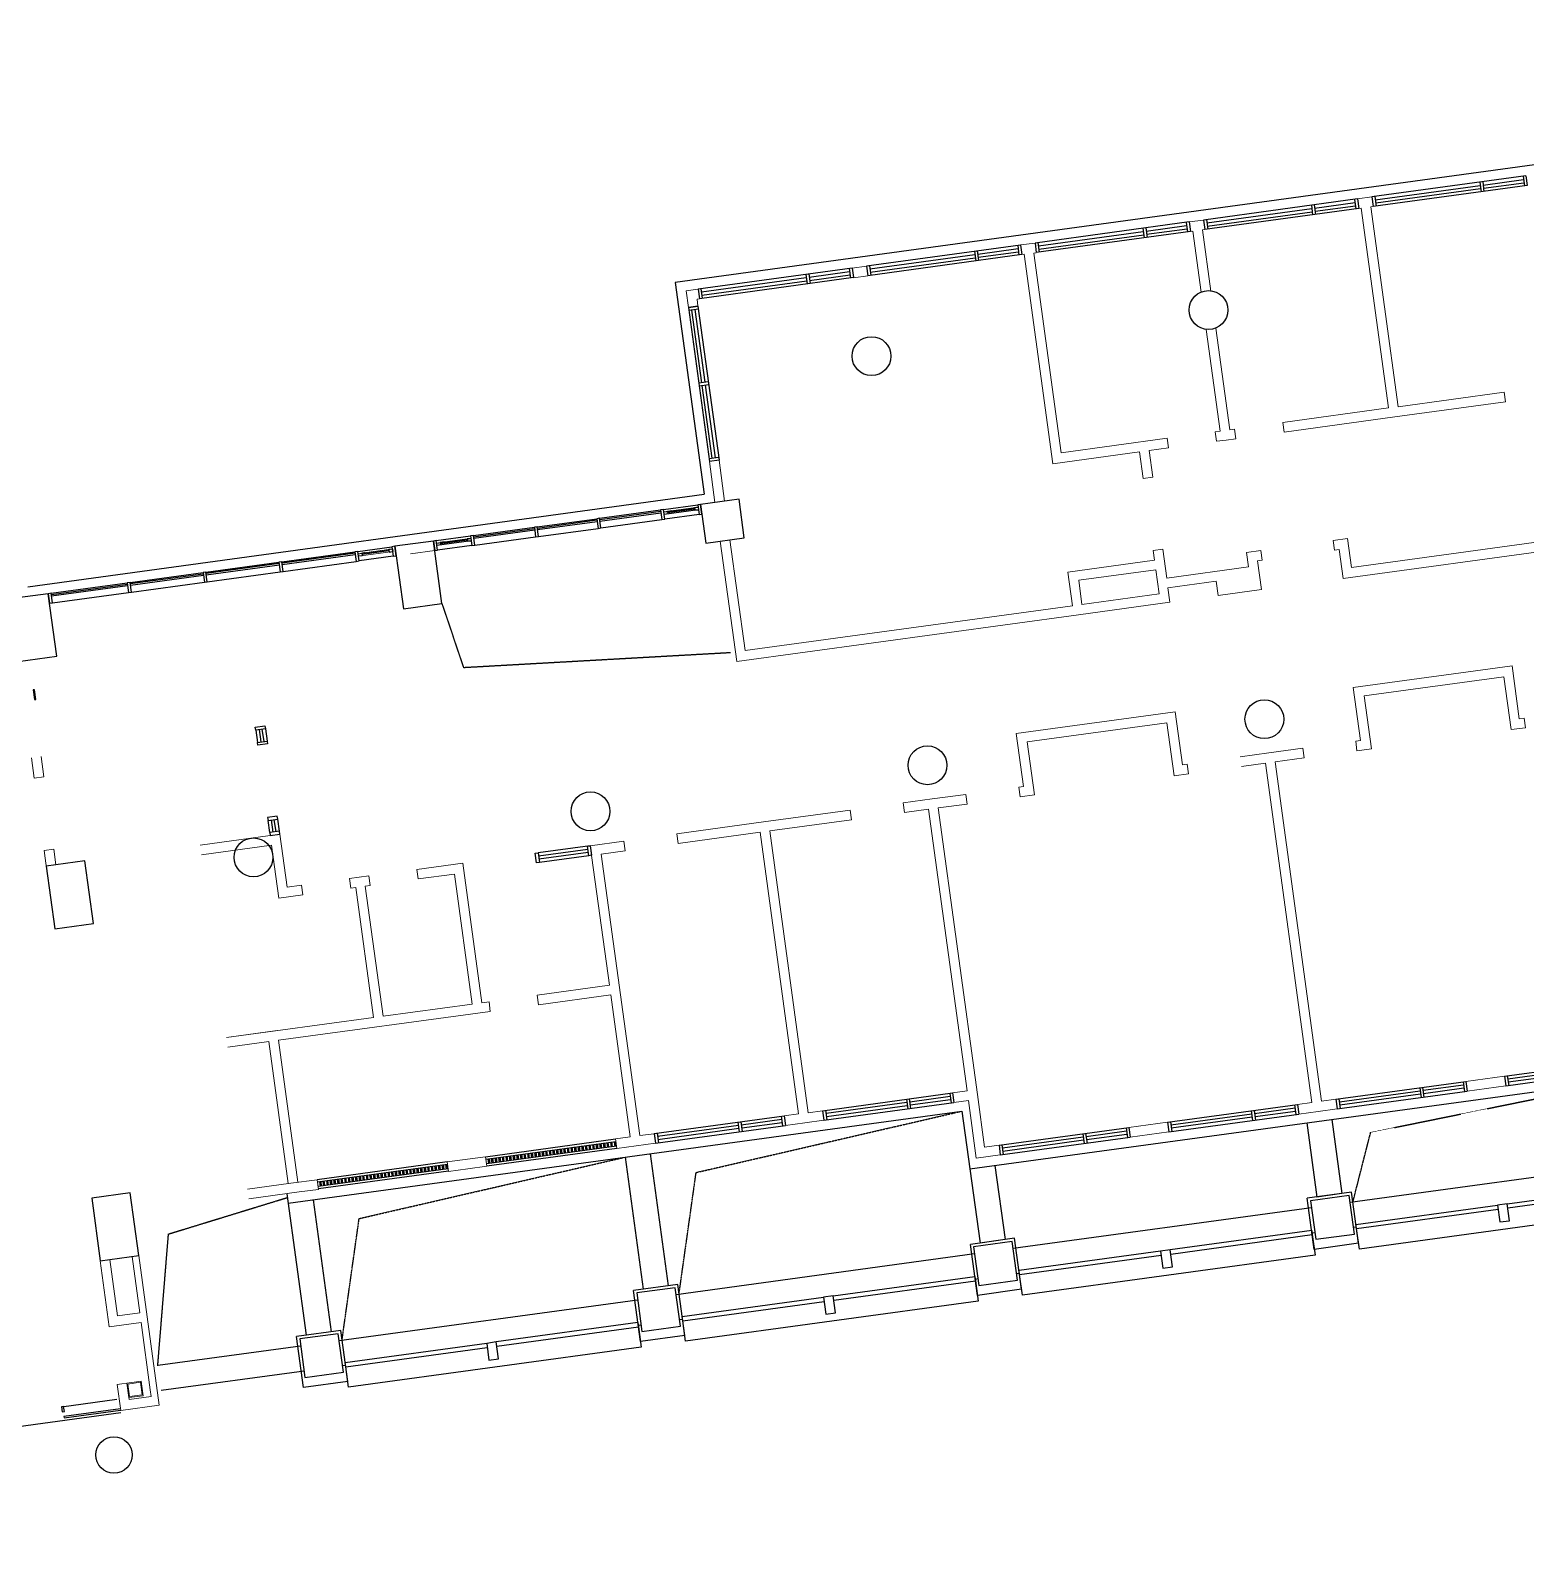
# Model space of a CAD drawing. Header units: millimetres. Extents: x 11680834 to 11851556, y -6213014 to -6078394.
# Drawn here: x 11701021 to 11731801, y -6111495 to -6080344 of the extents above; entities that cross this region are included whole.
import ezdxf

# ---------------------------------------------------------------- set-up
doc = ezdxf.new("R2010")
doc.units = ezdxf.units.MM
doc.linetypes.add('DASH', pattern=[0.35, 0.25, -0.1])
doc.linetypes.add('E2-RV-4F$0$Dash 1_16_', pattern=[3.175, 1.5875, -1.5875])
for name, color, linetype in [('A—墙体', 7, 'Continuous'), ('A—门窗', 135, 'Continuous'), ('I—平面—装饰面层线', 192, 'Continuous')]:
    doc.layers.add(name, color=color, linetype=linetype)
doc.layers.add('E2-RI-4F$0$A-WALL', color=7, linetype='Continuous', lineweight=5)
doc.layers.get('I—平面—装饰面层线').off()

# ---------------------------------------------------------------- blocks, each defined once
blk = doc.blocks.new('E2-RV-4F$0$MRY_Curtain Wall-casement - Curtain Wall Casement-V36-E2 号楼一层平面图 1ST FLOOR PLAN')
at = {"layer": 'A—门窗'}
for p, q in [((-278.8, 25.4), (-355, 25.4)), ((-355, 25.4), (-355, -25.4)), ((-355, -25.4), (-355, 25.4)), ((-278.8, -25.4), (-278.8, 25.4)), ((278.8, -25.4), (278.8, 25.4)), ((278.8, 25.4), (355, 25.4)), ((355, 25.4), (355, -25.4)), ((355, 25.4), (355, -25.4)), ((-355, -25.4), (-278.8, -25.4)), ((-278.8, 0), (278.8, 0)), ((355, -25.4), (278.8, -25.4))]:
    blk.add_line(p, q, dxfattribs=at)
at = {"layer": 'A—门窗', "lineweight": 9}
for p, q in [((-355, 25.4), (355, 25.4)), ((355, -25.4), (-355, -25.4))]:
    blk.add_line(p, q, dxfattribs=at)
at = {"layer": 'A—门窗', "linetype": 'E2-RV-4F$0$Dash 1_16_'}
for p, q in [((278.8, -25.4), (-278.8, -25.4)), ((191.8, -25.4), (278.8, -25.4))]:
    blk.add_line(p, q, dxfattribs=at)
blk = doc.blocks.new('E2-RI-4F$0$300x300')
at = {"layer": 'E2-RI-4F$0$A-WALL'}
for points in [[(11683019, -6095449), (11683319, -6095449), (11683319, -6095749), (11683019, -6095749)], [(11683039, -6095469), (11683299, -6095469), (11683299, -6095729), (11683039, -6095729)]]:
    blk.add_lwpolyline(points, close=True, dxfattribs=at)
blk = doc.blocks.new('E2-RI-4F$0$窗2727')
at = {"layer": 'A—门窗'}
for p, q in [((11707367, -6105027), (11710042, -6104662)), ((11707394, -6105225), (11710069, -6104860)), ((11709100, -6104858), (11707436, -6105085)), ((11709109, -6104924), (11707445, -6105151)), ((11709091, -6104792), (11709118, -6104990)), ((11709150, -6104784), (11709178, -6104982)), ((11709992, -6104736), (11709160, -6104850)), ((11710001, -6104802), (11709169, -6104916)), ((11709983, -6104670), (11710010, -6104868)), ((11710042, -6104662), (11710069, -6104860)), ((11707367, -6105027), (11707394, -6105225)), ((11707426, -6105019), (11707454, -6105217))]:
    blk.add_line(p, q, dxfattribs=at)
blk = doc.blocks.new('E2-RI-4F$0$rexz')
at = {"layer": 'A—门窗', "lineweight": 13}
for p, q in [((-10817373, 7616307), (-10817373, 7616107)), ((-10814173, 7616107), (-10814173, 7616307))]:
    blk.add_line(p, q, dxfattribs=at)
at = {"layer": 'A—门窗'}
for p, q in [((-10817373, 7616307), (-10814173, 7616307)), ((-10817373, 7616107), (-10817373, 7616307)), ((-10817373, 7616107), (-10814173, 7616107)), ((-10817313, 7616107), (-10817313, 7616307)), ((-10816473, 7616240), (-10817313, 7616240)), ((-10816473, 7616174), (-10817313, 7616174)), ((-10816473, 7616107), (-10816473, 7616307)), ((-10816413, 7616107), (-10816413, 7616307)), ((-10814233, 7616240), (-10816413, 7616240)), ((-10814233, 7616174), (-10816413, 7616174)), ((-10814233, 7616107), (-10814233, 7616307)), ((-10814173, 7616107), (-10814173, 7616307))]:
    blk.add_line(p, q, dxfattribs=at)
blk = doc.blocks.new('E2-RI-4F$0$RECTANGULAR_MULLION_-_6002')
at = {"layer": 'A—门窗'}
for p, q in [((63913, 129155), (63913, 129240)), ((63913, 129240), (66853, 129240)), ((63913, 128731), (63913, 129155)), ((63913, 129155), (66853, 129155)), ((67053, 129240), (69993, 129240)), ((67053, 129155), (69993, 129155)), ((69993, 129240), (69993, 129155)), ((69993, 129155), (69993, 128731)), ((69993, 128731), (63913, 128731))]:
    blk.add_line(p, q, dxfattribs=at)
blk = doc.blocks.new('E-COLS-F4')
at = {"layer": 'A—墙体'}
for points in [[(11715610, -6089997), (11714817, -6090106), (11714925, -6090898), (11715718, -6090790)], [(11708526, -6090966), (11708702, -6092254), (11709494, -6092145), (11709318, -6090857)], [(11700599, -6092049), (11700775, -6093337), (11701568, -6093229), (11701392, -6091941)], [(11701351, -6097548), (11701527, -6098836), (11702320, -6098727), (11702144, -6097439)], [(11702285, -6104384), (11702461, -6105672), (11703254, -6105564), (11703078, -6104276)], [(11728166, -6104329), (11727374, -6104437), (11727482, -6105230), (11728275, -6105121)], [(11721231, -6105277), (11720438, -6105385), (11720546, -6106178), (11721339, -6106069)], [(11714295, -6106225), (11713503, -6106333), (11713611, -6107126), (11714404, -6107017)], [(11707360, -6107173), (11706567, -6107281), (11706675, -6108074), (11707468, -6107965)]]:
    blk.add_lwpolyline(points, close=True, dxfattribs=at)
for centre, radius in [((11725271, -6086103), 400), ((11718336, -6087051), 400), ((11726422, -6094525), 400), ((11719487, -6095473), 400), ((11712551, -6096421), 400), ((11705616, -6097369), 400), ((11702744, -6109667), 375)]:
    blk.add_circle(centre, radius, dxfattribs=at)

msp = doc.modelspace()

# ---------------------------------------------------------------- hatches: boundary and pattern name
at = {"layer": 'A—门窗'}
h = msp.add_hatch(dxfattribs=at)
h.set_pattern_fill('ANSI32', color=256, scale=200, angle=45, style=0)
h.set_pattern_definition([(277.7833396, (-45041.05, -6157.545), (74.30904464, 10.15706082), []), (277.7833396, (-45062.435, -6185.7), (74.30904464, 10.15706082), [])])
h.paths.add_polyline_path([(11710514, -6103664), (11713090, -6103312), (11713076, -6103213), (11710500, -6103565)])
h = msp.add_hatch(dxfattribs=at)
h.set_pattern_fill('ANSI32', color=256, scale=200, angle=45, style=0)
h.set_pattern_definition([(277.7833396, (-48509.774, -6624.45), (74.30904464, 10.15706082), []), (277.7833396, (-48531.16, -6652.61), (74.30904464, 10.15706082), [])])
h.paths.add_polyline_path([(11707045, -6104131), (11709621, -6103779), (11709607, -6103680), (11707031, -6104032)])

# ---------------------------------------------------------------- linework, layer by layer
for p, q in [((11752260, -6080344), (11714293, -6085535)), ((11714293, -6085535), (11714889, -6089894)), ((11714764, -6086025), (11714566, -6086052)), ((11714764, -6086025), (11714566, -6086052)), ((11714566, -6086052), (11714764, -6086025)), ((11714566, -6086052), (11714999, -6089223)), ((11714772, -6086085), (11714574, -6086112)), ((11714845, -6087599), (11714640, -6086103)), ((11714911, -6087590), (11714706, -6086094)), ((11714764, -6086025), (11715197, -6089196)), ((11714977, -6087581), (11714779, -6087608)), ((11714985, -6087640), (11714787, -6087667)), ((11715057, -6089154), (11714853, -6087658)), ((11715123, -6089145), (11714919, -6087649)), ((11715189, -6089136), (11714991, -6089163)), ((11715197, -6089196), (11714999, -6089223)), ((11715197, -6089196), (11714999, -6089223)), ((11715197, -6089196), (11714999, -6089223)), ((11700969, -6091797), (11714889, -6089894)), ((11712740, -6090390), (11713995, -6090218)), ((11713999, -6090248), (11712744, -6090420)), ((11712747, -6090445), (11714002, -6090274)), ((11714054, -6090210), (11714758, -6090114)), ((11714061, -6090259), (11714765, -6090163)), ((11714061, -6090259), (11714137, -6090249)), ((11714771, -6090213), (11714068, -6090309)), ((11714143, -6090299), (11714068, -6090309)), ((11714137, -6090249), (11714689, -6090173)), ((11714223, -6090237), (11714137, -6090249)), ((11714137, -6090249), (11714143, -6090299)), ((11714692, -6090198), (11714140, -6090274)), ((11714765, -6090163), (11714689, -6090173)), ((11714689, -6090173), (11714696, -6090224)), ((11714696, -6090224), (11714771, -6090213)), ((11714817, -6090106), (11714758, -6090114)), ((11714758, -6090114), (11714785, -6090312)), ((11714785, -6090312), (11714844, -6090304)), ((11714844, -6090304), (11714817, -6090106)), ((11710141, -6090745), (11711396, -6090573)), ((11711400, -6090604), (11710145, -6090775)), ((11711455, -6090565), (11712680, -6090398)), ((11712685, -6090428), (11711459, -6090596)), ((11711463, -6090621), (11712688, -6090453)), ((11711482, -6090763), (11712708, -6090596)), ((11712767, -6090588), (11714022, -6090416)), ((11714785, -6090312), (11714081, -6090408)), ((11709378, -6090849), (11710081, -6090753)), ((11709385, -6090898), (11710088, -6090802)), ((11709385, -6090898), (11709460, -6090888)), ((11710095, -6090853), (11709391, -6090949)), ((11709460, -6090888), (11710013, -6090812)), ((11709546, -6090876), (11709460, -6090888)), ((11709460, -6090888), (11709467, -6090938)), ((11710016, -6090838), (11709464, -6090913)), ((11710088, -6090802), (11710013, -6090812)), ((11710013, -6090812), (11710019, -6090863)), ((11710019, -6090863), (11710095, -6090853)), ((11710148, -6090800), (11711403, -6090629)), ((11710168, -6090943), (11711423, -6090772)), ((11706200, -6091284), (11707703, -6091078)), ((11706200, -6091284), (11707703, -6091078)), ((11707707, -6091108), (11706204, -6091314)), ((11706207, -6091339), (11707711, -6091133)), ((11707763, -6091070), (11708466, -6090974)), ((11708493, -6091172), (11707790, -6091268)), ((11708526, -6090966), (11708466, -6090974)), ((11708466, -6090974), (11708493, -6091172)), ((11708493, -6091172), (11708553, -6091164)), ((11708553, -6091164), (11708526, -6090966)), ((11709467, -6090938), (11709391, -6090949)), ((11710108, -6090951), (11709405, -6091047)), ((11703074, -6091711), (11704577, -6091505)), ((11703074, -6091711), (11704577, -6091505)), ((11704582, -6091536), (11703078, -6091741)), ((11704637, -6091497), (11706140, -6091292)), ((11704637, -6091497), (11706140, -6091292)), ((11706144, -6091322), (11704641, -6091527)), ((11704644, -6091553), (11706148, -6091347)), ((11704664, -6091695), (11706167, -6091490)), ((11704664, -6091695), (11706167, -6091490)), ((11706227, -6091482), (11707730, -6091276)), ((11706227, -6091482), (11707730, -6091276)), ((11701451, -6091933), (11703014, -6091719)), ((11701451, -6091933), (11703014, -6091719)), ((11703019, -6091749), (11701456, -6091963)), ((11701459, -6091988), (11703022, -6091774)), ((11703081, -6091766), (11704585, -6091561)), ((11703101, -6091909), (11704604, -6091703)), ((11703101, -6091909), (11704604, -6091703)), ((11701479, -6092131), (11703041, -6091917)), ((11701479, -6092131), (11703041, -6091917)), ((11705662, -6094749), (11705696, -6095001)), ((11705731, -6094739), (11705765, -6094992)), ((11705790, -6094731), (11705825, -6094984)), ((11705860, -6094722), (11705894, -6094974)), ((11705950, -6096859), (11705915, -6096606)), ((11706019, -6096849), (11705985, -6096597)), ((11706079, -6096841), (11706044, -6096589)), ((11706148, -6096832), (11706114, -6096579)), ((11712547, -6097128), (11711472, -6097275)), ((11712497, -6097205), (11711481, -6097344)), ((11712505, -6097265), (11711489, -6097403)), ((11712515, -6097334), (11711499, -6097473)), ((11720360, -6103781), (11755553, -6098970)), ((11706327, -6104488), (11720198, -6102594)), ((11720198, -6102594), (11720360, -6103781)), ((11727811, -6102762), (11728019, -6104288)), ((11727296, -6102833), (11727504, -6104359)), ((11710394, -6103529), (11713069, -6103164)), ((11710401, -6103579), (11713076, -6103213)), ((11713090, -6103312), (11710415, -6103678)), ((11713096, -6103362), (11710421, -6103727)), ((11706926, -6103996), (11709601, -6103630)), ((11706932, -6104046), (11709607, -6103680)), ((11713262, -6103541), (11713633, -6106255)), ((11713778, -6103471), (11714148, -6106184)), ((11709621, -6103779), (11706946, -6104145)), ((11709628, -6103829), (11706953, -6104194)), ((11720360, -6103781), (11720569, -6105307)), ((11720875, -6103710), (11721084, -6105236)), ((11706300, -6104291), (11706698, -6107203)), ((11728218, -6104261), (11727306, -6104386)), ((11728218, -6104261), (11727306, -6104386)), ((11728019, -6104288), (11727504, -6104359)), ((11728361, -6105311), (11728218, -6104261)), ((11706842, -6104418), (11707213, -6107132)), ((11727450, -6105436), (11727306, -6104386)), ((11731419, -6104499), (11731221, -6104527)), ((11731221, -6104527), (11731269, -6104873)), ((11731467, -6104846), (11731419, -6104499)), ((11731269, -6104873), (11731467, -6104846)), ((11721282, -6105209), (11720371, -6105334)), ((11721282, -6105209), (11720371, -6105334)), ((11721084, -6105236), (11720569, -6105307)), ((11721426, -6106259), (11721282, -6105209)), ((11727397, -6105049), (11724484, -6105447)), ((11724495, -6105532), (11727408, -6105133)), ((11727397, -6105049), (11727408, -6105133)), ((11727408, -6105133), (11727466, -6105554)), ((11720514, -6106384), (11720371, -6105334)), ((11724286, -6105475), (11721373, -6105873)), ((11721384, -6105957), (11724297, -6105559)), ((11727466, -6105554), (11721442, -6106377)), ((11724484, -6105447), (11724286, -6105475)), ((11724286, -6105475), (11724333, -6105821)), ((11724531, -6105794), (11724484, -6105447)), ((11728361, -6105311), (11727450, -6105436)), ((11721384, -6105957), (11721373, -6105873)), ((11724333, -6105821), (11724531, -6105794)), ((11714347, -6106157), (11713435, -6106282)), ((11714347, -6106157), (11713435, -6106282)), ((11714148, -6106184), (11713633, -6106255)), ((11714490, -6107207), (11714347, -6106157)), ((11717548, -6106395), (11720461, -6105997)), ((11717560, -6106480), (11720473, -6106081)), ((11720461, -6105997), (11720473, -6106081)), ((11720473, -6106081), (11720530, -6106502)), ((11721442, -6106377), (11721384, -6105957)), ((11713579, -6107332), (11713435, -6106282)), ((11714437, -6106821), (11717350, -6106423)), ((11714449, -6106905), (11717362, -6106507)), ((11720530, -6106502), (11714506, -6107325)), ((11717548, -6106395), (11717350, -6106423)), ((11717350, -6106423), (11717398, -6106769)), ((11717596, -6106742), (11717548, -6106395)), ((11721426, -6106259), (11720514, -6106384)), ((11717398, -6106769), (11717596, -6106742)), ((11707411, -6107105), (11706500, -6107230)), ((11707555, -6108155), (11707411, -6107105)), ((11713526, -6106945), (11710613, -6107343)), ((11710624, -6107428), (11713537, -6107029)), ((11713526, -6106945), (11713537, -6107029)), ((11713537, -6107029), (11713595, -6107450)), ((11714449, -6106905), (11714437, -6106821)), ((11714506, -6107325), (11714449, -6106905)), ((11706643, -6108280), (11706500, -6107230)), ((11710415, -6107371), (11707502, -6107769)), ((11710613, -6107343), (11710415, -6107371)), ((11710415, -6107371), (11710462, -6107717)), ((11710660, -6107690), (11710613, -6107343)), ((11714490, -6107207), (11713579, -6107332)), ((11707513, -6107853), (11710426, -6107455)), ((11713595, -6107450), (11707571, -6108273)), ((11710462, -6107717), (11710660, -6107690)), ((11707513, -6107853), (11707502, -6107769)), ((11707571, -6108273), (11707513, -6107853)), ((11707555, -6108155), (11706643, -6108280)), ((11702878, -6108719), (11701714, -6108878)), ((11701714, -6108878), (11701717, -6108903)), ((11701717, -6108903), (11702881, -6108744))]:
    msp.add_line(p, q, dxfattribs=at)
at = {"layer": 'A—门窗', "extrusion": (0, 0, -1)}
for p, q in [((11714054, -6090210), (11713995, -6090218)), ((11713995, -6090218), (11714022, -6090416)), ((11714081, -6090408), (11714054, -6090210)), ((11711455, -6090565), (11711396, -6090573)), ((11711396, -6090573), (11711423, -6090772)), ((11711482, -6090763), (11711455, -6090565)), ((11712740, -6090390), (11712680, -6090398)), ((11712680, -6090398), (11712708, -6090596)), ((11712708, -6090596), (11712767, -6090588)), ((11712767, -6090588), (11712740, -6090390)), ((11714022, -6090416), (11714081, -6090408)), ((11709378, -6090849), (11709318, -6090857)), ((11709318, -6090857), (11709345, -6091055)), ((11709405, -6091047), (11709378, -6090849)), ((11710141, -6090745), (11710081, -6090753)), ((11710081, -6090753), (11710108, -6090951)), ((11710168, -6090943), (11710141, -6090745)), ((11711423, -6090772), (11711482, -6090763)), ((11707763, -6091070), (11707703, -6091078)), ((11707703, -6091078), (11707730, -6091276)), ((11707790, -6091268), (11707763, -6091070)), ((11709345, -6091055), (11709405, -6091047)), ((11710108, -6090951), (11710168, -6090943)), ((11704637, -6091497), (11704577, -6091505)), ((11704577, -6091505), (11704604, -6091703)), ((11704664, -6091695), (11704637, -6091497)), ((11706200, -6091284), (11706140, -6091292)), ((11706200, -6091284), (11706140, -6091292)), ((11706140, -6091292), (11706167, -6091490)), ((11706140, -6091292), (11706167, -6091490)), ((11706167, -6091490), (11706227, -6091482)), ((11706167, -6091490), (11706227, -6091482)), ((11706227, -6091482), (11706200, -6091284)), ((11706227, -6091482), (11706200, -6091284)), ((11707730, -6091276), (11707790, -6091268)), ((11703074, -6091711), (11703014, -6091719)), ((11703014, -6091719), (11703041, -6091917)), ((11703101, -6091909), (11703074, -6091711)), ((11704604, -6091703), (11704664, -6091695)), ((11701451, -6091933), (11701392, -6091941)), ((11701392, -6091941), (11701419, -6092139)), ((11701419, -6092139), (11701479, -6092131)), ((11701479, -6092131), (11701451, -6091933)), ((11703041, -6091917), (11703101, -6091909)), ((11701107, -6093919), (11701082, -6093922)), ((11701082, -6093922), (11701109, -6094120)), ((11701134, -6094117), (11701107, -6093919)), ((11701109, -6094120), (11701134, -6094117)), ((11701708, -6108672), (11701664, -6108678)), ((11701664, -6108678), (11701678, -6108782)), ((11701722, -6108776), (11701708, -6108672)), ((11701678, -6108782), (11701722, -6108776))]:
    msp.add_line(p, q, dxfattribs=at)
at = {"layer": 'A—门窗', "color": 8, "linetype": 'DASH'}
for points in [[(11709494, -6092145), (11709936, -6093459), (11715435, -6093150)], [(11728245, -6104459), (11728610, -6103028), (11734231, -6101885)], [(11714374, -6106355), (11714726, -6103854), (11720158, -6102600)], [(11707438, -6107303), (11707790, -6104802), (11713223, -6103548)], [(11703645, -6107831), (11703866, -6105120), (11706310, -6104370)]]:
    msp.add_lwpolyline(points, dxfattribs=at)
at = {"layer": 'A—门窗'}
for points in [[(11705852, -6094662), (11705860, -6094722), (11705662, -6094749), (11705653, -6094689)], [(11705894, -6094974), (11705902, -6095034), (11705704, -6095061), (11705696, -6095001)], [(11706114, -6096579), (11706105, -6096520), (11705907, -6096547), (11705915, -6096606)], [(11706156, -6096891), (11706148, -6096832), (11705950, -6096859), (11705958, -6096918)], [(11712488, -6097136), (11712547, -6097128), (11712574, -6097326), (11712515, -6097334)], [(11711412, -6097283), (11711472, -6097275), (11711499, -6097473), (11711439, -6097481)]]:
    msp.add_lwpolyline(points, close=True, dxfattribs=at)
for points in [[(11680834, -6094750), (11683122, -6111495), (11702888, -6108794)], [(11710442, -6103573), (11710455, -6103672)], [(11710467, -6103570), (11710480, -6103669)], [(11728185, -6104467), (11734328, -6103628)], [(11706973, -6104040), (11706987, -6104139)], [(11706998, -6104037), (11707011, -6104136)], [(11721250, -6105415), (11727393, -6104576)], [(11727404, -6105099), (11727463, -6105091)], [(11728256, -6104983), (11728315, -6104975)], [(11714314, -6106363), (11720457, -6105524)], [(11720468, -6106047), (11720528, -6106039)], [(11721320, -6105931), (11721380, -6105923)], [(11707379, -6107311), (11713522, -6106472)], [(11713533, -6106995), (11713592, -6106987)], [(11714385, -6106879), (11714444, -6106871)], [(11703643, -6107822), (11706586, -6107420)], [(11703714, -6108337), (11706656, -6107935)], [(11703714, -6108337), (11706656, -6107935)], [(11707449, -6107827), (11707509, -6107819)]]:
    msp.add_lwpolyline(points, dxfattribs=at)
at = {"layer": 'A—门窗', "elevation": 0}
msp.add_lwpolyline([(11701664, -6108678), (11702801, -6108522)], dxfattribs=at)
at = {"layer": 'E2-RI-4F$0$A-WALL'}
for p, q in [((11728339, -6083816), (11728636, -6083776)), ((11728366, -6084015), (11728417, -6084008)), ((11728417, -6084008), (11728979, -6088119)), ((11728615, -6083981), (11728663, -6083974)), ((11728615, -6083981), (11729177, -6088092)), ((11724871, -6084290), (11725169, -6084250)), ((11724898, -6084489), (11724949, -6084482)), ((11724949, -6084482), (11725120, -6085733)), ((11725147, -6084455), (11725196, -6084448)), ((11725147, -6084455), (11725319, -6085711)), ((11721404, -6084764), (11721701, -6084724)), ((11721431, -6084963), (11721481, -6084956)), ((11721481, -6084956), (11722070, -6089266)), ((11721679, -6084929), (11721728, -6084922)), ((11721679, -6084929), (11722241, -6089040)), ((11717936, -6085239), (11718233, -6085198)), ((11717963, -6085437), (11718260, -6085396)), ((11714519, -6085707), (11714764, -6085672)), ((11714519, -6085707), (11714566, -6086052)), ((11714744, -6085877), (11714792, -6085870)), ((11714764, -6086025), (11714744, -6085877)), ((11725225, -6086500), (11725511, -6088593)), ((11725423, -6086473), (11725709, -6088566)), ((11731356, -6087794), (11729177, -6088092)), ((11731384, -6087993), (11731356, -6087794)), ((11728979, -6088119), (11726799, -6088417)), ((11729105, -6088304), (11731384, -6087993)), ((11726799, -6088417), (11726826, -6088616)), ((11726826, -6088616), (11729105, -6088304)), ((11724421, -6088742), (11722241, -6089040)), ((11724448, -6088941), (11724421, -6088742)), ((11725511, -6088593), (11725412, -6088607)), ((11725412, -6088607), (11725439, -6088805)), ((11725808, -6088553), (11725709, -6088566)), ((11725835, -6088751), (11725808, -6088553)), ((11722070, -6089266), (11723854, -6089022)), ((11723854, -6089022), (11723928, -6089567)), ((11724052, -6088995), (11724448, -6088941)), ((11724126, -6089540), (11724052, -6088995)), ((11725439, -6088805), (11725637, -6088778)), ((11725637, -6088778), (11725835, -6088751)), ((11728045, -6091628), (11747167, -6089014)), ((11746942, -6088843), (11728216, -6091403)), ((11714999, -6089223), (11715114, -6090065)), ((11715312, -6090038), (11715197, -6089196)), ((11724126, -6089540), (11723928, -6089567)), ((11715114, -6090065), (11714817, -6090106)), ((11714817, -6090106), (11714844, -6090304)), ((11714844, -6090304), (11714844, -6090304)), ((11709318, -6090857), (11708674, -6090945)), ((11709345, -6091055), (11709318, -6090857)), ((11715223, -6090858), (11715561, -6093335)), ((11728135, -6090808), (11727838, -6090849)), ((11727865, -6091047), (11727838, -6090849)), ((11728216, -6091403), (11728135, -6090808)), ((11708850, -6091123), (11709345, -6091055)), ((11724329, -6091026), (11724131, -6091053)), ((11724131, -6091053), (11724158, -6091251)), ((11724411, -6091620), (11724329, -6091026)), ((11726352, -6091052), (11726054, -6091093)), ((11726095, -6091390), (11726054, -6091093)), ((11726379, -6091250), (11726352, -6091052)), ((11727964, -6091034), (11727865, -6091047)), ((11728045, -6091628), (11727964, -6091034)), ((11724158, -6091251), (11722375, -6091495)), ((11722375, -6091495), (11722470, -6092188)), ((11724185, -6091449), (11722600, -6091666)), ((11724185, -6091449), (11724253, -6091945)), ((11726095, -6091390), (11724411, -6091620)), ((11726379, -6091250), (11726280, -6091264)), ((11726361, -6091858), (11726280, -6091264)), ((11722600, -6091666), (11722668, -6092161)), ((11724438, -6091818), (11725428, -6091683)), ((11724478, -6092116), (11724438, -6091818)), ((11725428, -6091683), (11725428, -6091683)), ((11725469, -6091980), (11725428, -6091683)), ((11725469, -6091980), (11726361, -6091858)), ((11701392, -6091940), (11701419, -6092139)), ((11722596, -6092373), (11724478, -6092116)), ((11724253, -6091945), (11722668, -6092161)), ((11715561, -6093335), (11722596, -6092373)), ((11722470, -6092188), (11715732, -6093109)), ((11728251, -6093871), (11731520, -6093424)), ((11728476, -6094042), (11731349, -6093649)), ((11731349, -6093649), (11731498, -6094739)), ((11731520, -6093424), (11731669, -6094514)), ((11728251, -6093871), (11728400, -6094961)), ((11728476, -6094042), (11728625, -6095132)), ((11721315, -6094819), (11724585, -6094372)), ((11721541, -6094990), (11724414, -6094597)), ((11724414, -6094597), (11724563, -6095687)), ((11724585, -6094372), (11724734, -6095462)), ((11731768, -6094500), (11731669, -6094514)), ((11721315, -6094819), (11721464, -6095909)), ((11728400, -6094961), (11728301, -6094974)), ((11731498, -6094739), (11731796, -6094699)), ((11701302, -6095712), (11701244, -6095292)), ((11721541, -6094990), (11721690, -6096080)), ((11726517, -6095218), (11725923, -6095299)), ((11727211, -6095123), (11726517, -6095218)), ((11726616, -6095205), (11726517, -6095218)), ((11728328, -6095173), (11728625, -6095132)), ((11701046, -6095319), (11701103, -6095739)), ((11724833, -6095448), (11724734, -6095462)), ((11725950, -6095498), (11726445, -6095430)), ((11726445, -6095430), (11727400, -6102415)), ((11726643, -6095403), (11727238, -6095322)), ((11726643, -6095403), (11727598, -6102388)), ((11701103, -6095739), (11701302, -6095712)), ((11721464, -6095909), (11721365, -6095922)), ((11724563, -6095687), (11724860, -6095647)), ((11719582, -6096166), (11718987, -6096247)), ((11720275, -6096071), (11719582, -6096166)), ((11721392, -6096121), (11721690, -6096080)), ((11717897, -6096396), (11716114, -6096640)), ((11719014, -6096446), (11719510, -6096378)), ((11719510, -6096378), (11720302, -6102176)), ((11719708, -6096351), (11720302, -6096270)), ((11719708, -6096351), (11720514, -6102248)), ((11716114, -6096640), (11714331, -6096884)), ((11716240, -6096825), (11717924, -6096595)), ((11716240, -6096825), (11717033, -6102623)), ((11704521, -6097115), (11706156, -6096891)), ((11704548, -6097313), (11705985, -6097116)), ((11705985, -6097116), (11706134, -6098206)), ((11706156, -6096891), (11706305, -6097981)), ((11713241, -6097033), (11712547, -6097128)), ((11712547, -6097128), (11712940, -6100001)), ((11714358, -6097082), (11716042, -6096852)), ((11716042, -6096852), (11716834, -6102650)), ((11701505, -6097198), (11701307, -6097225)), ((11701307, -6097225), (11701364, -6097646)), ((11701549, -6097520), (11701505, -6097198)), ((11712772, -6097299), (11713268, -6097231)), ((11712772, -6097299), (11713565, -6103096)), ((11707990, -6097751), (11707593, -6097805)), ((11707990, -6097751), (11708017, -6097949)), ((11709922, -6097487), (11708980, -6097615)), ((11708980, -6097615), (11709007, -6097813)), ((11709751, -6097712), (11709007, -6097813)), ((11710116, -6100387), (11709751, -6097712)), ((11710314, -6100360), (11709922, -6097487)), ((11706602, -6097940), (11706305, -6097981)), ((11706602, -6097940), (11706306, -6097981)), ((11706602, -6097940), (11706630, -6098138)), ((11706602, -6097940), (11706630, -6098138)), ((11707593, -6097805), (11707620, -6098003)), ((11707719, -6097990), (11707620, -6098003)), ((11708017, -6097949), (11707917, -6097962)), ((11706630, -6098138), (11706134, -6098206)), ((11706630, -6098138), (11706135, -6098206)), ((11711454, -6100204), (11712940, -6100001)), ((11711481, -6100402), (11711454, -6100204)), ((11711481, -6100402), (11712967, -6100199)), ((11712967, -6100199), (11713367, -6103123)), ((11710314, -6100360), (11710463, -6100340)), ((11710490, -6100538), (11710463, -6100340)), ((11705063, -6101078), (11706103, -6100935)), ((11705063, -6101077), (11706103, -6100935)), ((11705090, -6101275), (11705932, -6101160)), ((11705090, -6101276), (11705932, -6101161)), ((11706332, -6104083), (11705932, -6101160)), ((11705932, -6101160), (11706332, -6104083)), ((11706530, -6104056), (11706131, -6101133)), ((11706131, -6101133), (11706530, -6104056)), ((11731363, -6101873), (11730571, -6101981)), ((11730571, -6101981), (11730598, -6102180)), ((11730598, -6102180), (11731390, -6102071)), ((11731390, -6102071), (11731363, -6101873)), ((11720302, -6102176), (11720005, -6102217)), ((11720005, -6102217), (11720032, -6102415)), ((11720032, -6102415), (11720329, -6102374)), ((11720329, -6102372), (11720492, -6103561)), ((11720514, -6102248), (11720663, -6103336)), ((11727400, -6102415), (11727103, -6102455)), ((11727103, -6102455), (11727130, -6102654)), ((11727896, -6102347), (11727598, -6102388)), ((11727923, -6102545), (11727896, -6102347)), ((11716834, -6102650), (11716537, -6102690)), ((11716537, -6102690), (11716564, -6102889)), ((11717330, -6102582), (11717033, -6102623)), ((11717357, -6102780), (11717330, -6102582)), ((11727130, -6102654), (11727526, -6102600)), ((11727526, -6102600), (11727923, -6102545)), ((11713862, -6103056), (11713565, -6103096)), ((11713889, -6103254), (11713862, -6103056)), ((11716564, -6102889), (11716961, -6102834)), ((11716961, -6102834), (11717357, -6102780)), ((11724428, -6102821), (11723635, -6102929)), ((11723635, -6102929), (11723662, -6103128)), ((11723662, -6103128), (11724455, -6103019)), ((11724455, -6103019), (11724428, -6102821)), ((11713367, -6103123), (11713069, -6103164)), ((11713069, -6103164), (11713097, -6103362)), ((11713097, -6103362), (11713493, -6103308)), ((11713493, -6103308), (11713889, -6103254)), ((11720960, -6103295), (11720663, -6103336)), ((11720987, -6103493), (11720960, -6103295)), ((11710394, -6103529), (11709602, -6103637)), ((11709602, -6103637), (11709629, -6103836)), ((11710421, -6103727), (11710394, -6103529)), ((11720492, -6103561), (11720987, -6103493)), ((11720690, -6103534), (11720492, -6103561)), ((11720690, -6103534), (11720690, -6103534)), ((11706926, -6104003), (11706382, -6104077)), ((11706954, -6104201), (11706926, -6104003)), ((11709629, -6103836), (11710025, -6103782)), ((11710025, -6103782), (11710421, -6103727)), ((11706382, -6104077), (11705490, -6104199)), ((11706557, -6104255), (11705517, -6104397)), ((11706557, -6104255), (11706954, -6104201)), ((11702461, -6105672), (11703254, -6105564)), ((11703254, -6105564), (11703675, -6108645)), ((11702461, -6105672), (11702647, -6107030)), ((11702600, -6105653), (11702600, -6105654)), ((11702660, -6105645), (11702818, -6106804)), ((11703115, -6105583), (11703274, -6106742)), ((11702818, -6106804), (11703274, -6106742)), ((11702647, -6107030), (11703301, -6106940)), ((11703301, -6106940), (11703490, -6108327)), ((11702809, -6108219), (11703107, -6108178)), ((11702809, -6108219), (11702883, -6108754)), ((11703490, -6108327), (11703509, -6108466)), ((11703675, -6108645), (11702883, -6108754)), ((11703035, -6108390), (11703054, -6108528)), ((11703509, -6108466), (11703054, -6108528)), ((11703054, -6108528), (11703509, -6108466))]:
    msp.add_line(p, q, dxfattribs=at)
at = {"layer": 'E2-RI-4F$0$A-WALL', "lineweight": 13}
for p, q in [((11715223, -6090858), (11715561, -6093335)), ((11715732, -6093109), (11715421, -6090830)), ((11701451, -6091932), (11701154, -6091973)), ((11731796, -6094699), (11731768, -6094500)), ((11728301, -6094974), (11728328, -6095173)), ((11727238, -6095322), (11727211, -6095123)), ((11724860, -6095647), (11724833, -6095448)), ((11720302, -6096270), (11720275, -6096071)), ((11721365, -6095922), (11721392, -6096121)), ((11717924, -6096595), (11717897, -6096396)), ((11718987, -6096247), (11719014, -6096446)), ((11712547, -6097128), (11712940, -6100001)), ((11713268, -6097231), (11713241, -6097033)), ((11714331, -6096884), (11714358, -6097082)), ((11707719, -6097990), (11708085, -6100665)), ((11707917, -6097962), (11708283, -6100638)), ((11710490, -6100538), (11706131, -6101134)), ((11710116, -6100387), (11708283, -6100638)), ((11708085, -6100665), (11705063, -6101078))]:
    msp.add_line(p, q, dxfattribs=at)

# ---------------------------------------------------------------- block references
at = {"layer": 'A—门窗'}
for name, p, rotation in [('E2-RI-4F$0$rexz', (-17339, -2370), 187.7833395683819), ('E2-RI-4F$0$rexz', (-20806, -2844), 187.7833395683819), ('E2-RI-4F$0$rexz', (-24274, -3318), 187.7833395683819), ('E2-RI-4F$0$rexz', (-27742, -3792), 187.7833395683819), ('E2-RI-4F$0$rexz', (-31210, -4266), 187.7833395683819), ('E2-RV-4F$0$MRY_Curtain Wall-casement - Curtain Wall Casement-V36-E2 号楼一层平面图 1ST FLOOR PLAN', (11708125, -6091096), 187.7833396370042), ('E2-RV-4F$0$MRY_Curtain Wall-casement - Curtain Wall Casement-V36-E2 号楼一层平面图 1ST FLOOR PLAN', (11708125, -6091096), 187.7833396370042), ('E2-RI-4F$0$RECTANGULAR_MULLION_-_6002', (11682486, -6241630), 7.783339573525513)]:
    msp.add_blockref(name, p, dxfattribs=dict(at, rotation=rotation))
for p in [(23996, 3154), (20529, 2680), (9963, 2445), (17061, 2206), (6495, 1972), (13593, 1732)]:
    msp.add_blockref('E2-RI-4F$0$窗2727', p, dxfattribs=at)
at = {"layer": 'E2-RI-4F$0$A-WALL', "rotation": 7.783340592339929}
msp.add_blockref('E2-RI-4F$0$300x300', (-697871, -1651100, 0), dxfattribs=at)
at = {"layer": 'I—平面—装饰面层线'}
msp.add_blockref('E-COLS-F4', (0, 0), dxfattribs=at)

doc.saveas('drawing.dxf')
